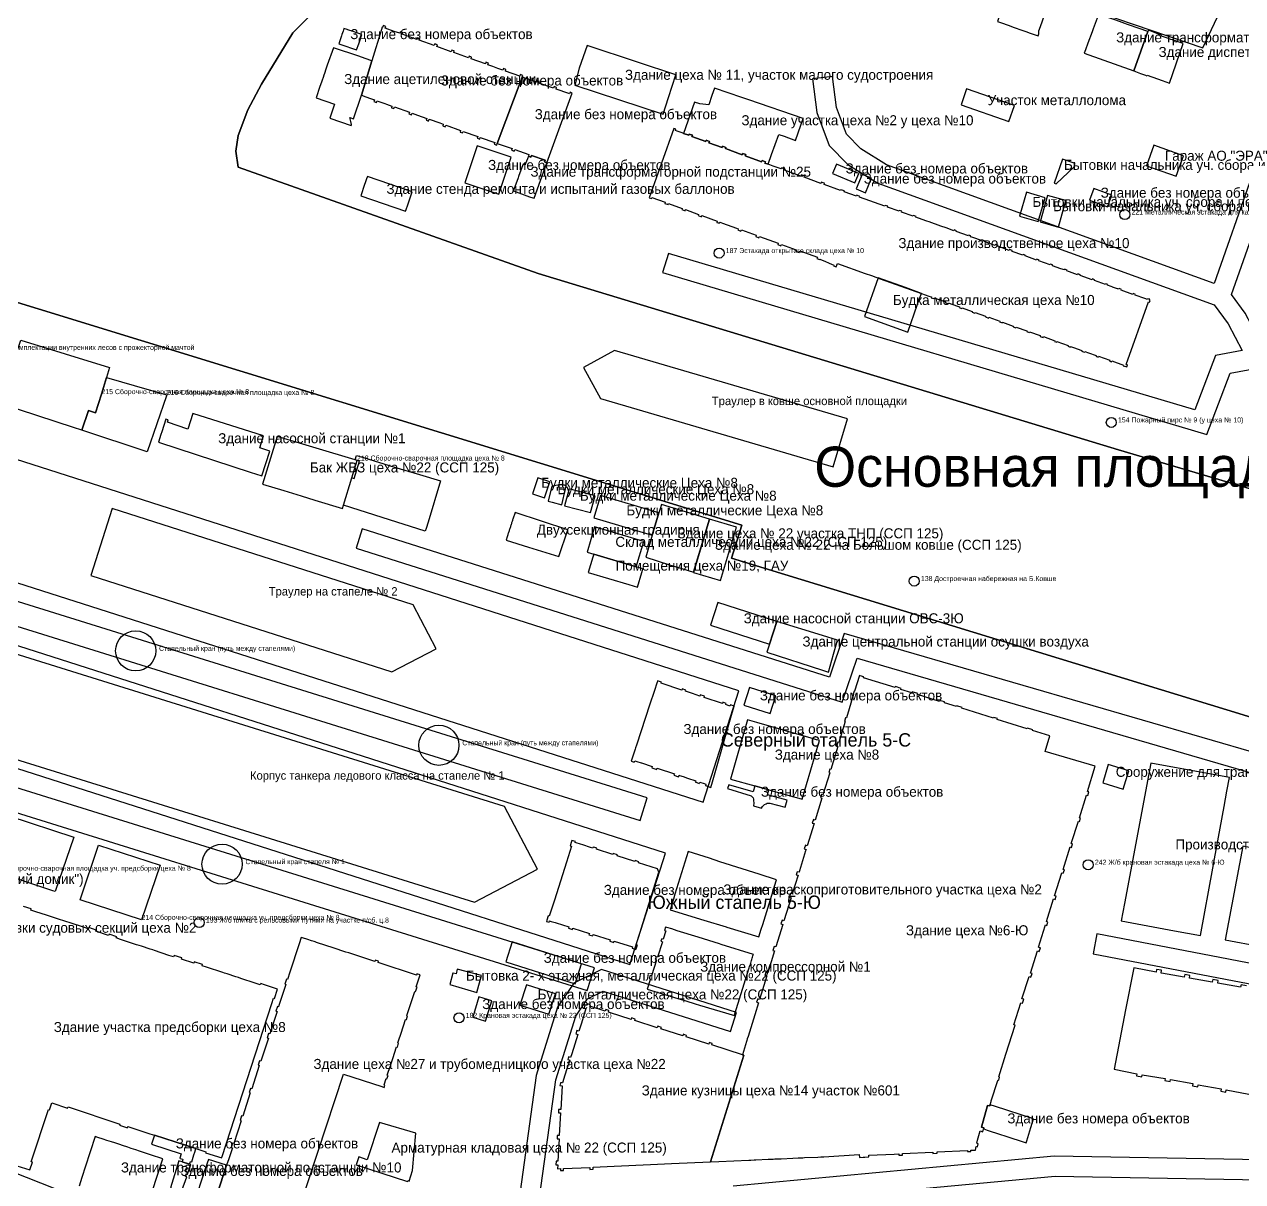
# Model space of a CAD drawing. Extents: x -1571 to 863, y -881 to 2148.
# Drawn here: x -686.8 to -322.6, y -82.1 to 263.9 of the extents above; entities that cross this region are included whole.
import ezdxf

# ---------------------------------------------------------------- set-up
doc = ezdxf.new("R2010")
doc.units = 0
for name, color, linetype in [('BUILDINGS_SHIPYARD', 6, 'CONTINUOUS'), ('CRANES', 2, 'CONTINUOUS'), ('LABELS', 7, 'CONTINUOUS'), ('LAND_EDGE', 8, 'CONTINUOUS'), ('RAILS', 30, 'CONTINUOUS'), ('ROADS_INTERNAL', 250, 'CONTINUOUS'), ('SLIPWAYS', 4, 'CONTINUOUS'), ('VESSELS', 140, 'CONTINUOUS'), ('WATER', 5, 'CONTINUOUS'), ('ZONE_SHIPYARD', 1, 'CONTINUOUS')]:
    doc.layers.add(name, color=color, linetype=linetype)

msp = doc.modelspace()

# ---------------------------------------------------------------- linework, layer by layer
at = {"layer": 'BUILDINGS_SHIPYARD'}
for points in [[(-374.92, 325.27), (-395.93, 264.81), (-395, 264.48), (-392.44, 263.56), (-391.17, 263.11), (-388.31, 262.09), (-387.48, 261.8), (-386.11, 261.31), (-385.24, 261), (-383.76, 260.47), (-383.54, 261.08), (-383.52, 261.98), (-383.5, 262.03), (-383.06, 263.28), (-374.6, 287.38), (-374.27, 287.26), (-373.88, 288.39), (-371.41, 295.4), (-371.15, 296.16), (-365.85, 311.25), (-363.3, 318.51), (-362.81, 319.9), (-362.45, 320.93), (-362.69, 321.01)], [(-366.05, 265.86), (-366.07, 265.81), (-366.98, 263.37), (-367.26, 262.62), (-367.58, 261.74), (-367.6, 261.69), (-368.87, 258.28), (-369.6, 256.29), (-369.95, 255.36), (-355.13, 250.02), (-350.99, 261.75), (-356.47, 263.7), (-357.35, 264.01), (-357.88, 264.2), (-359.42, 264.75), (-361.13, 265.36), (-363.18, 266.09), (-363.2, 266.1), (-363.12, 266.27), (-365.56, 267.19), (-365.83, 266.47)], [(-592.84, 258.11), (-590.46, 257.31), (-589.27, 256.91), (-587.48, 256.31), (-586.86, 258.15), (-586.66, 258.75), (-585.93, 260.91), (-587.46, 261.42), (-588.5, 261.77), (-590.07, 262.3), (-590.31, 262.38), (-591.29, 262.71), (-591.55, 261.93), (-591.89, 260.92), (-592.04, 260.48), (-592.24, 259.89)], [(-537.79, 248.66), (-538.56, 248.93), (-538.73, 248.44), (-543.02, 249.97), (-542.84, 250.46), (-543.61, 250.74), (-543.79, 250.25), (-545.23, 250.76), (-546.74, 251.3), (-548.24, 251.84), (-548.07, 252.33), (-548.84, 252.6), (-549.01, 252.11), (-553.28, 253.64), (-553.1, 254.13), (-553.87, 254.4), (-554.05, 253.91), (-558.46, 255.49), (-558.29, 255.98), (-559.06, 256.25), (-559.24, 255.76), (-563.54, 257.3), (-563.36, 257.79), (-564.13, 258.06), (-564.31, 257.57), (-568.75, 259.16), (-568.58, 259.65), (-569.35, 259.93), (-569.52, 259.44), (-573.84, 260.98), (-573.67, 261.47), (-574.44, 261.74), (-574.61, 261.25), (-576.26, 261.84), (-578.91, 262.79), (-578.74, 263.28), (-579.51, 263.55), (-579.68, 263.06), (-579.85, 263.12), (-579.87, 263.08), (-580.09, 262.35), (-582.91, 253.06), (-586.05, 242.73), (-584.73, 242.26), (-583.32, 241.76), (-582.14, 241.34), (-582.31, 240.85), (-581.54, 240.58), (-581.37, 241.07), (-580.83, 240.88), (-579.09, 240.26), (-578.55, 240.07), (-576.94, 239.5), (-577.11, 239), (-576.34, 238.73), (-576.17, 239.22), (-571.68, 237.63), (-571.85, 237.14), (-571.08, 236.87), (-570.91, 237.36), (-569.27, 236.78), (-566.53, 235.81), (-566.7, 235.32), (-566.42, 235.22), (-566.17, 235.13), (-565.93, 235.05), (-565.76, 235.54), (-562.66, 234.44), (-562.12, 234.25), (-561.59, 234.06), (-561.76, 233.56), (-560.99, 233.29), (-560.81, 233.78), (-559.96, 233.48), (-557.26, 232.52), (-556.39, 232.21), (-556.56, 231.72), (-555.79, 231.45), (-555.62, 231.94), (-551.28, 230.4), (-551.45, 229.91), (-551.13, 229.8), (-550.85, 229.7), (-550.68, 229.64), (-550.51, 230.13), (-546.2, 228.6), (-546.37, 228.11), (-545.6, 227.84), (-545.43, 228.33), (-537.96, 248.17)], [(-353.13, 249.27), (-351.65, 248.72), (-351.22, 248.56), (-351.14, 248.75), (-348.04, 247.64), (-346.69, 247.17), (-344.48, 246.38), (-340.38, 258.17), (-343.6, 259.27), (-344.08, 259.43), (-345.07, 259.77), (-345.4, 259.88), (-346.84, 260.37), (-346.79, 260.64), (-350.81, 262.2), (-350.99, 261.75), (-355.13, 250.02), (-354.88, 249.93), (-354.63, 249.82)], [(-589.01, 233.97), (-589.22, 234.84), (-589.5, 236.04), (-588.44, 235.67), (-586.05, 242.73), (-582.91, 253.06), (-584.93, 253.74), (-586.87, 254.39), (-594.45, 256.94), (-596.25, 251.72), (-596.36, 251.43), (-596.46, 251.12), (-596.65, 250.57), (-596.67, 250.53), (-597.1, 249.27), (-597.12, 249.2), (-597.29, 248.71), (-597.53, 248.04), (-597.62, 247.78), (-597.71, 247.5), (-598.01, 246.64), (-598.47, 245.3), (-598.56, 245.04), (-598.87, 244.14), (-599.23, 243.11), (-599.62, 241.98), (-594.06, 240.05), (-595.5, 235.9), (-589.11, 233.69)], [(-494.24, 242.09), (-492.1, 248.84), (-503.54, 252.62), (-518.6, 257.61), (-520.94, 250.87), (-522.29, 245.79), (-495.8, 237.08)], [(-523.02, 243.38), (-523.7, 243.63), (-523.87, 243.14), (-524.09, 243.22), (-527.86, 244.56), (-527.69, 245.05), (-528.46, 245.33), (-528.63, 244.84), (-532.99, 246.39), (-532.82, 246.88), (-533.59, 247.16), (-533.76, 246.67), (-537.96, 248.17), (-545.43, 228.33), (-541, 226.76), (-541.17, 226.27), (-540.4, 226), (-540.23, 226.49), (-535.98, 224.98), (-536.15, 224.49), (-535.38, 224.22), (-535.2, 224.71), (-531.14, 223.27), (-531.31, 222.78), (-530.6, 222.52)], [(-463.42, 225), (-461.23, 231.02), (-459.71, 230.47), (-456.24, 229.21), (-454.66, 233.83), (-453.98, 235.82), (-470.23, 241.36), (-472.3, 242.07), (-480.51, 244.88), (-481.29, 242.61), (-482.21, 239.89), (-484.87, 240.12), (-486.44, 240.65), (-489.79, 231.32), (-488.22, 230.75), (-488.08, 231.14), (-487.1, 230.78), (-487.24, 230.4), (-483.14, 228.9), (-483, 229.29), (-482.02, 228.93), (-482.16, 228.55), (-478.23, 227.12), (-478.09, 227.5), (-477.11, 227.14), (-477.25, 226.76), (-472.27, 224.95), (-472.13, 225.33), (-471.16, 224.98), (-471.3, 224.59), (-469.48, 223.93), (-468.04, 223.41), (-466.41, 222.81), (-466.27, 223.2), (-465.3, 222.84), (-465.44, 222.46), (-464.47, 222.11)], [(-406.8, 239.9), (-392.525, 234.888), (-390.858, 239.636), (-405.133, 244.648)], [(-465.44, 222.46), (-465.3, 222.84), (-466.27, 223.2), (-466.41, 222.81), (-468.04, 223.41), (-469.48, 223.93), (-471.3, 224.59), (-471.16, 224.98), (-472.13, 225.33), (-472.27, 224.95), (-477.25, 226.76), (-477.11, 227.14), (-478.09, 227.5), (-478.23, 227.12), (-482.16, 228.55), (-482.02, 228.93), (-483, 229.29), (-483.14, 228.9), (-487.24, 230.4), (-487.1, 230.78), (-488.08, 231.14), (-488.22, 230.75), (-489.79, 231.32), (-490.18, 231.47), (-491.71, 232.02), (-492.18, 232.2), (-492.04, 232.58), (-492.64, 232.8), (-500.04, 212.08), (-499.33, 211.82), (-499.19, 212.2), (-495.23, 210.76), (-495.37, 210.38), (-494.39, 210.02), (-494.25, 210.4), (-490.15, 208.91), (-490.29, 208.53), (-489.31, 208.17), (-489.17, 208.56), (-485.24, 207.12), (-485.38, 206.74), (-484.4, 206.39), (-484.26, 206.77), (-479.66, 205.09), (-479.79, 204.71), (-479.06, 204.44), (-478.92, 204.82), (-478.62, 204.71), (-478.09, 204.52), (-473.94, 203.01), (-473.42, 202.82), (-473.56, 202.44), (-473.32, 202.35), (-472.59, 202.08), (-472.45, 202.47), (-468.03, 200.86), (-468.17, 200.48), (-467.21, 200.13), (-467.07, 200.51), (-461.43, 198.46), (-461.56, 198.07), (-460.64, 197.74), (-460.5, 198.12), (-456.11, 196.52), (-456.25, 196.14), (-455.2, 195.75), (-455.03, 196.22), (-449.73, 194.29), (-449.88, 193.87), (-449.1, 193.58), (-449.06, 193.71), (-447.81, 193.19), (-447.54, 193.08), (-446.19, 192.52), (-444.81, 191.96), (-444.89, 191.72), (-444.11, 191.44), (-443.76, 192.42), (-435.47, 189.47), (-433.55, 188.79), (-430.93, 187.86), (-418.65, 183.49), (-416.4, 182.7), (-415.61, 182.42), (-415.69, 182.19), (-414.95, 181.93), (-414.87, 182.15), (-411.41, 180.92), (-411.49, 180.7), (-410.64, 180.4), (-410.56, 180.62), (-409.9, 180.39), (-407.3, 179.46), (-407.38, 179.24), (-406.55, 178.94), (-406.47, 179.17), (-403.43, 178.09), (-403.51, 177.86), (-402.69, 177.57), (-402.61, 177.8), (-399.44, 176.67), (-399.52, 176.45), (-398.6, 176.12), (-398.52, 176.34), (-395.22, 175.17), (-395.3, 174.95), (-394.45, 174.65), (-394.37, 174.87), (-391.17, 173.73), (-391.25, 173.51), (-390.39, 173.2), (-390.31, 173.43), (-387.1, 172.29), (-387.18, 172.06), (-386.45, 171.8), (-386.37, 172.02), (-383.1, 170.87), (-383.18, 170.64), (-382.28, 170.32), (-382.2, 170.55), (-378.79, 169.33), (-378.87, 169.11), (-378.2, 168.87), (-378.12, 169.1), (-374.75, 167.9), (-374.83, 167.67), (-374.12, 167.42), (-374.04, 167.64), (-373.22, 167.35), (-370.67, 166.45), (-370.75, 166.22), (-369.89, 165.92), (-369.81, 166.14), (-368.65, 165.73), (-366.45, 164.95), (-366.53, 164.73), (-365.8, 164.46), (-365.72, 164.69), (-362.32, 163.48), (-362.4, 163.26), (-361.81, 163.05), (-361.73, 163.27), (-358.26, 162.04), (-358.34, 161.81), (-357.68, 161.58), (-357.63, 161.69), (-357.26, 161.56), (-357.04, 162.1), (-357.44, 162.24), (-350.77, 181), (-350.46, 180.88), (-350.29, 181.38), (-350.5, 181.46), (-350.41, 181.71), (-350.98, 181.9), (-351.07, 181.66), (-351.89, 181.95), (-354.71, 182.95), (-354.63, 183.2), (-355.32, 183.44), (-355.41, 183.2), (-358.91, 184.44), (-358.82, 184.69), (-359.54, 184.94), (-359.62, 184.7), (-359.93, 184.81), (-359.99, 184.83), (-361.56, 185.39), (-361.62, 185.41), (-361.94, 185.52), (-363.02, 185.91), (-362.94, 186.15), (-363.55, 186.37), (-363.64, 186.12), (-366.95, 187.3), (-366.86, 187.54), (-367.55, 187.79), (-367.64, 187.55), (-371.2, 188.81), (-371.12, 189.05), (-371.86, 189.32), (-371.95, 189.08), (-375.15, 190.22), (-375.07, 190.46), (-375.83, 190.73), (-375.92, 190.49), (-376.98, 190.87), (-379.5, 191.76), (-379.42, 192.01), (-380.09, 192.24), (-380.18, 192), (-383.58, 193.21), (-383.49, 193.45), (-384.16, 193.69), (-384.25, 193.45), (-387.68, 194.67), (-387.59, 194.91), (-388.24, 195.14), (-388.32, 194.9), (-391.56, 196.05), (-391.48, 196.29), (-392.31, 196.59), (-392.4, 196.35), (-395.82, 197.56), (-395.73, 197.8), (-396.53, 198.09), (-396.62, 197.84), (-399.85, 198.99), (-399.76, 199.23), (-400.57, 199.52), (-400.65, 199.28), (-403.24, 200.2), (-403.94, 200.44), (-403.85, 200.69), (-404.46, 200.9), (-404.54, 200.66), (-408.21, 201.96), (-408.12, 202.2), (-408.89, 202.48), (-408.97, 202.23), (-411.27, 203.05), (-412.83, 203.6), (-416.32, 204.84), (-417.03, 205.1), (-417.3, 205.19), (-420.3, 206.26), (-420.22, 206.5), (-421.02, 206.79), (-421.1, 206.54), (-424.62, 207.79), (-424.53, 208.04), (-425.16, 208.26), (-425.25, 208.02), (-428.8, 209.28), (-428.72, 209.52), (-429.5, 209.8), (-429.59, 209.56), (-437.11, 212.23), (-437.03, 212.48), (-437.98, 212.81), (-438.06, 212.57), (-441.72, 213.87), (-441.63, 214.11), (-442.7, 214.49), (-442.79, 214.25), (-447.74, 216.02), (-447.73, 216.05), (-447.6, 216.4), (-447.73, 216.45), (-448.57, 216.76), (-448.71, 216.37), (-453.74, 218.2), (-453.6, 218.59), (-454.58, 218.94), (-454.72, 218.56), (-459.58, 220.33), (-459.44, 220.71), (-460.41, 221.07), (-460.55, 220.68), (-462.95, 221.56), (-464.47, 222.11)], [(-544.94, 213.16), (-541.251, 224.237), (-551.44, 227.63), (-555.129, 216.553)], [(-349.13, 227.78), (-351.32, 221.65), (-342.533, 218.511), (-340.343, 224.641)], [(-531.14, 223.27), (-535.2, 224.71), (-535.38, 224.22), (-536.15, 224.49), (-536.45, 223.67), (-536.96, 222.29), (-537.1, 221.92), (-537.73, 222.15), (-537.83, 221.88), (-539.09, 218.42), (-539.21, 218.08), (-540.48, 214.58), (-540.64, 214.16), (-535.79, 212.39), (-534.77, 212.02), (-534.46, 211.91), (-530.6, 222.52), (-531.31, 222.78)], [(-372.67, 222.28), (-376.48, 223.62), (-379.01, 216.49), (-378.41, 216.28), (-373, 221.36), (-372.74, 222.1)], [(-437.36, 219.32), (-444.06, 222.12), (-445.213, 219.361), (-438.513, 216.561)], [(-436.4, 219.07), (-438.201, 214.758), (-435.38, 213.58), (-433.579, 217.892)], [(-584.35, 218.24), (-584.51, 217.77), (-584.94, 216.54), (-585.13, 216), (-586.27, 212.69), (-572.83, 208.04), (-572.63, 208.61), (-572.19, 209.92), (-570.87, 213.82), (-584.28, 218.45)], [(-387.19, 213.72), (-389.294, 206.615), (-383.74, 204.97), (-381.636, 212.075)], [(-375.45, 211.256), (-380.944, 212.771), (-383.13, 204.84), (-377.636, 203.325)], [(-363.01, 209.33), (-361.7, 212.88), (-367.066, 214.86), (-368.376, 211.31)], [(-435.7, 176.53), (-422.75, 171.93), (-419.81, 180.22), (-419.2, 181.94), (-418.65, 183.49), (-423.44, 185.2), (-431.59, 188.1)], [(-619.01, 129.95), (-617.68, 129.51), (-615.87, 128.92), (-613.45, 136.32), (-616.47, 137.31), (-615.31, 140.87), (-636.41, 147.6), (-637.93, 142.93), (-644.04, 144.93), (-643.82, 145.63), (-644.51, 145.86), (-645.76, 142.05), (-646.01, 141.26), (-646.75, 139.02)], [(-611.2, 140.71), (-615.58, 126.47), (-609.25, 124.52), (-604.06, 122.92), (-599.96, 121.65), (-591.75, 119.12), (-591.42, 120.19), (-588.94, 128.32), (-587.35, 133.5), (-587.93, 133.67)], [(-533.362, 128.364), (-534.936, 123.531), (-531.28, 122.34), (-529.706, 127.173)], [(-529.12, 125.85), (-530.2, 121.34), (-529.08, 121.04), (-526.15, 120.26), (-525.02, 125.05), (-524.82, 125.9), (-526.16, 126.3)], [(-516.199, 122.996), (-523.97, 125.04), (-525.296, 120), (-517.524, 117.956)], [(-516.54, 116.396), (-499.1, 111.18), (-497.108, 117.841), (-514.548, 123.057)], [(-490.26, 101.18), (-486.75, 100.1), (-481.99, 116.02), (-496.37, 120.31), (-496.84, 118.73), (-497.11, 117.84), (-497.31, 117.17), (-499.1, 111.18), (-501.06, 104.63), (-494, 102.35), (-493.92, 102.32)], [(-540.77, 116), (-540.84, 115.78), (-540.91, 115.56), (-540.99, 115.31), (-541.07, 115.08), (-541.15, 114.83), (-541.23, 114.57), (-541.31, 114.34), (-541.38, 114.1), (-541.45, 113.89), (-541.53, 113.66), (-541.6, 113.42), (-541.68, 113.18), (-541.76, 112.93), (-541.84, 112.68), (-541.92, 112.45), (-542, 112.19), (-542.08, 111.94), (-542.16, 111.7), (-542.24, 111.47), (-542.31, 111.24), (-542.39, 111), (-542.5, 110.67), (-542.81, 109.71), (-536.1, 107.62), (-527.03, 104.8), (-524.37, 112.81), (-540.14, 117.94)], [(-501.67, 109.27), (-516.34, 113.65), (-518.586, 106.129), (-503.916, 101.749)], [(-481.989, 116.022), (-486.777, 100.01), (-478.75, 97.61), (-473.962, 113.622)], [(-516.87, 104.61), (-518.24, 100.04), (-506.14, 96.42), (-503.54, 95.65), (-502.23, 100.04), (-501.9, 101.14), (-503.92, 101.75), (-516.6, 105.54)], [(-481.664, 84.259), (-464.066, 78.615), (-461.89, 85.4), (-479.488, 91.044)], [(-446.47, 70.25), (-444.94, 75.56), (-443.7, 79.84), (-448.21, 81.22), (-461.89, 85.4), (-464.1, 78.63), (-464.9, 76.18), (-448.24, 70.82)], [(-481.65, -76.21), (-479.24, -76.1), (-470.2, -75.69), (-469.67, -75.67), (-468.62, -75.62), (-468.11, -75.6), (-464.45, -75.43), (-463.94, -75.41), (-462.97, -75.36), (-462.46, -75.34), (-460.54, -75.25), (-457.09, -75.1), (-455.46, -75.03), (-454.95, -75), (-454.07, -74.96), (-453.56, -74.94), (-449.64, -74.76), (-448.76, -74.72), (-448.29, -74.71), (-447.8, -74.66), (-437.21, -73.99), (-437.16, -74.88), (-436.06, -74.84), (-435.54, -74.76), (-434.34, -74.73), (-434.35, -74.23), (-426.78, -73.86), (-425.37, -73.79), (-425.38, -74.2), (-424.31, -74.2), (-424.31, -73.73), (-415.23, -73.29), (-415.21, -73.69), (-413.95, -73.62), (-413.97, -73.23), (-404.88, -72.78), (-404.86, -73.15), (-403.86, -73.1), (-403.88, -72.74), (-402.44, -72.67), (-402.24, -71.59), (-401.9, -71.68), (-401.66, -70.8), (-402.11, -70.66), (-401.84, -69.7), (-401.09, -66.96), (-400.3, -67.18), (-399.94, -66.07), (-400.72, -65.81), (-398.85, -59.32), (-398.25, -59.47), (-398.13, -59.1), (-397.81, -58.11), (-397.75, -57.91), (-395.79, -51.85), (-395.75, -51.71), (-395.54, -51.78), (-395.26, -50.89), (-395.54, -50.78), (-393.39, -43.96), (-390.58, -35.33), (-391.03, -35.18), (-388.89, -28.64), (-388.45, -28.79), (-388.06, -27.6), (-388.59, -27.43), (-386.42, -20.78), (-385.9, -20.95), (-385.56, -19.91), (-386.06, -19.75), (-383.99, -13.1), (-383.4, -13.28), (-383.07, -12.23), (-383.28, -12.17), (-383.68, -12.04), (-381.68, -5.66), (-381.59, -5.36), (-381.17, -5.49), (-380.85, -4.49), (-381.29, -4.35), (-379.16, 2.42), (-378.71, 2.28), (-378.41, 3.24), (-378.84, 3.38), (-376.69, 10.23), (-376.24, 10.09), (-375.92, 11.12), (-376.3, 11.24), (-374.19, 17.97), (-373.79, 17.84), (-373.47, 18.85), (-373.83, 18.97), (-371.72, 25.68), (-371.35, 25.56), (-371.05, 26.54), (-371.4, 26.65), (-369.25, 33.49), (-368.89, 33.38), (-368.56, 34.41), (-369, 34.56), (-366.68, 42.09), (-381.69, 46.51), (-380.29, 51.16), (-385.42, 52.77), (-385.35, 53.01), (-386.93, 53.51), (-387, 53.28), (-396.02, 56.12), (-395.95, 56.35), (-397.04, 56.69), (-397.12, 56.45), (-406.59, 59.43), (-406.51, 59.67), (-408.09, 60.17), (-408.18, 59.91), (-411.79, 61.03), (-411.7, 61.31), (-413.17, 61.76), (-413.25, 61.49), (-419.77, 63.52), (-419.68, 63.81), (-421.41, 64.33), (-421.49, 64.08), (-424.77, 65.07), (-424.69, 65.35), (-426.44, 65.9), (-426.53, 65.61), (-435.98, 68.56), (-435.9, 68.84), (-436.95, 69.17), (-437.19, 69.24), (-438.63, 64.53), (-438.8, 64.57), (-439.08, 63.69), (-438.9, 63.63), (-441.06, 56.54), (-441.3, 56.61), (-441.63, 55.5), (-441.4, 55.43), (-443.31, 49.17), (-443.61, 49.26), (-444, 48.06), (-443.68, 47.97), (-445.75, 41.16), (-446.01, 41.23), (-446.34, 40.18), (-446.07, 40.09), (-448.08, 33.51), (-448.37, 33.61), (-448.53, 33.66), (-448.83, 32.72), (-448.38, 32.57), (-450.4, 25.97), (-450.95, 26.13), (-451.27, 25.09), (-450.73, 24.93), (-452.78, 18.31), (-453.33, 18.46), (-453.68, 17.35), (-453.13, 17.2), (-453.25, 16.8), (-455.1, 10.83), (-455.24, 10.39), (-455.79, 10.54), (-456.06, 9.66), (-455.52, 9.5), (-457.25, 3.91), (-457.8, 4.07), (-458.15, 2.93), (-457.6, 2.79), (-459.74, -4.12), (-460.29, -3.95), (-460.64, -5.07), (-460.08, -5.21), (-462.17, -11.93), (-462.71, -11.76), (-463.09, -12.97), (-462.54, -13.12), (-464.56, -19.63), (-465.11, -19.47), (-465.41, -20.44), (-464.86, -20.58), (-467.04, -27.63), (-467.59, -27.48), (-467.91, -28.48), (-467.35, -28.63), (-468.48, -32.24), (-470.47, -38.67), (-470.7, -39.4), (-470.86, -39.92), (-470.95, -40.21), (-472.18, -44.16), (-471.74, -44.29)], [(-497.65, 67.28), (-498.58, 64.45), (-499.82, 60.66), (-503.86, 48.39), (-504.13, 47.58), (-504.24, 47.24), (-505.33, 43.92), (-505.43, 43.63), (-504.47, 43.3), (-504.3, 43.71), (-503.72, 43.52), (-502.46, 43.11), (-502.37, 43.08), (-499.09, 42.01), (-499.24, 41.62), (-497.75, 41.14), (-497.62, 41.53), (-492.48, 39.85), (-492.64, 39.44), (-491.26, 38.96), (-491.09, 39.39), (-490.98, 39.36), (-489.89, 39), (-488.55, 38.56), (-486.12, 37.77), (-486.26, 37.39), (-485.07, 36.97), (-484.92, 37.38), (-483.56, 36.93), (-483.07, 36.77), (-483.22, 36.32), (-481.56, 35.78), (-481.1, 37.4), (-475.41, 57.32), (-474.63, 60.05), (-475.75, 60.44), (-475.87, 60.08), (-477.16, 60.51), (-477.03, 60.88), (-477.97, 61.21), (-478.11, 60.83), (-483.59, 62.65), (-483.46, 63.01), (-484.77, 63.48), (-484.91, 63.09), (-487.1, 63.82), (-489.22, 64.52), (-489.11, 64.86), (-490.12, 65.2), (-490.25, 64.86), (-496.47, 66.93), (-496.36, 67.23), (-497.53, 67.64)], [(-462.18, 63.16), (-470.003, 65.676), (-471.7, 60.4), (-463.877, 57.884)], [(-468.44, 36.22), (-464.24, 35.06), (-456.79, 32.99), (-456.01, 32.77), (-454.3, 32.29), (-449.14, 49.77), (-449.99, 50.02), (-451.6, 50.48), (-451.95, 50.58), (-452.29, 50.68), (-452.64, 50.78), (-452.99, 50.88), (-453.34, 50.98), (-453.69, 51.09), (-454.04, 51.19), (-454.38, 51.29), (-454.73, 51.39), (-455.08, 51.49), (-455.43, 51.59), (-458.93, 52.6), (-460.55, 53.06), (-467.84, 55.17), (-468.55, 55.37), (-470.65, 55.98), (-475.74, 38.25)], [(-364.43, 37.11), (-358.32, 35.26), (-356.661, 40.741), (-362.771, 42.591)], [(-350.05, 43.05), (-357.98, 1.1), (-358.98, -4.18), (-342.98, -7.1), (-335.19, -8.53), (-331.51, 11.64), (-331, 14.44), (-328.15, 30.06), (-327.31, 34.62), (-326.56, 38.73)], [(-468.98, 34.4), (-476.24, 36.49), (-476.57, 35.44), (-469.59, 33.26), (-469.25, 32.97), (-468.97, 32.6), (-468.84, 32.24), (-468.8, 31.88), (-468.79, 31.04), (-468.82, 30.26), (-466.46, 29.58), (-466.14, 30.06), (-465.53, 30.66), (-465.09, 30.9), (-464.76, 31.02), (-464.5, 31.06), (-464.28, 31.08), (-464.01, 31.05), (-459.35, 29.88), (-458.79, 31.97), (-464.63, 33.57), (-464.24, 35.06), (-468.44, 36.22)], [(-523.26, 18.2), (-524.77, 13.44), (-528.36, 2.07), (-529.88, -2.73), (-530.19, -2.64), (-530.6, -3.89), (-530.73, -4.29), (-529.93, -4.54), (-529.8, -4.14), (-529.58, -4.21), (-529.33, -4.29), (-528.15, -4.66), (-527.85, -4.75), (-524.07, -5.94), (-524.19, -6.34), (-522.99, -6.72), (-522.86, -6.32), (-517.9, -7.88), (-518.03, -8.28), (-516.89, -8.64), (-516.75, -8.23), (-511.7, -9.82), (-511.84, -10.22), (-510.59, -10.62), (-510.46, -10.21), (-504.97, -11.94), (-505.1, -12.34), (-503.98, -12.69), (-503.56, -11.36), (-503.92, -11.24), (-502.83, -7.77), (-502.35, -6.22), (-498.72, 5.35), (-498.22, 6.96), (-497.14, 10.4), (-497.54, 11.42), (-503.19, 13.23), (-503.09, 13.54), (-504.2, 13.89), (-504.29, 13.58), (-509.57, 15.27), (-509.47, 15.58), (-510.8, 16.01), (-510.9, 15.7), (-515.82, 17.28), (-515.72, 17.58), (-516.25, 17.75), (-516.78, 17.91), (-516.88, 17.61), (-517.55, 17.83), (-519.89, 18.58), (-520.61, 18.81), (-521.82, 19.2), (-522.2, 19.32), (-522.1, 19.62), (-523.13, 19.94), (-523.22, 19.64), (-523.64, 18.33)], [(-483.73, -3.89), (-477.04, -5.94), (-476.83, -6.01), (-467.25, -8.94), (-466.52, -6.62), (-466.1, -5.25), (-462.96, 4.85), (-462.52, 6.26), (-461.93, 8.14), (-467.18, 9.82), (-478.86, 13.56), (-482.03, 14.57), (-488.37, 16.6), (-492.32, 3.85), (-492.79, 2.35), (-493.77, -0.82)], [(-327.81, -9.79), (-317.22, -11.85), (-316.33, -7.29), (-316.08, -6), (-315.89, -5.02), (-315.85, -4.85), (-311.91, 15.37), (-311.78, 16.04), (-322.57, 18.17)], [(-478.47, -11.23), (-479.04, -11.05), (-485.38, -9.05), (-491.64, -7.09), (-493.27, -6.57), (-494.71, -6.12), (-495.13, -5.99), (-495.45, -6.98), (-495.03, -7.11), (-495.84, -9.63), (-496.26, -9.5), (-496.5, -10.24), (-496.08, -10.37), (-497.56, -14.98), (-497.98, -14.85), (-498.27, -15.73), (-497.84, -15.87), (-499.36, -20.57), (-499.78, -20.44), (-500.07, -21.33), (-499.65, -21.46), (-500.64, -24.56), (-491.48, -27.33), (-489.11, -28.05), (-486.32, -28.9), (-485, -29.3), (-474.56, -32.46), (-474.54, -32.39), (-474.39, -31.91), (-470.23, -18.52), (-470.11, -18.16), (-470, -17.81), (-469.89, -17.45), (-469.78, -17.1), (-469.67, -16.74), (-469.56, -16.39), (-469.45, -16.03), (-469.34, -15.68), (-469.23, -15.32), (-469.12, -14.97), (-469.01, -14.61), (-468.9, -14.26), (-468.89, -14.24)], [(-541.01, -10.41), (-542.9, -16.34), (-522.121, -22.963), (-520.231, -17.033)], [(-557.42, -18.58), (-557.75, -19.99), (-558.64, -19.8), (-558.73, -19.78), (-559.63, -23.2), (-551.56, -25.58), (-550.15, -20.49)], [(-532.64, -24.52), (-536.75, -23.23), (-538.65, -29.33), (-536.67, -29.94), (-530.05, -32.01), (-528.02, -25.96), (-531.19, -24.97)], [(-550.93, -26.88), (-552.777, -32.975), (-548.93, -34.14), (-547.083, -28.045)], [(-471.74, -44.29), (-472.18, -44.16), (-481.33, -41.25), (-481.19, -40.8), (-481.82, -40.6), (-482.07, -40.52), (-482.22, -40.97), (-488.98, -38.82), (-488.83, -38.37), (-489.83, -38.06), (-489.97, -38.5), (-496.52, -36.43), (-496.37, -35.98), (-497.47, -35.63), (-497.61, -36.08), (-504.36, -33.93), (-504.21, -33.49), (-505.28, -33.15), (-505.42, -33.6), (-511.88, -31.55), (-512.21, -31.44), (-512.07, -30.99), (-513.01, -30.69), (-513.16, -31.14), (-517.78, -29.67), (-517.62, -29.23), (-518.49, -28.95), (-518.64, -29.42), (-519.22, -29.24), (-519.51, -30.18), (-518.93, -30.36), (-519.35, -31.69), (-520.4, -35.03), (-521.05, -37.1), (-521.63, -36.9), (-521.97, -37.96), (-521.38, -38.14), (-523.18, -43.88), (-523.53, -44.99), (-524.12, -44.79), (-524.37, -45.6), (-523.78, -45.79), (-524.6, -48.38), (-525.2, -50.3), (-525.93, -52.62), (-526.56, -52.56), (-526.7, -53.33), (-526.08, -53.44), (-526.47, -60.59), (-527.09, -60.55), (-527.14, -61.53), (-526.52, -61.58), (-526.89, -68.35), (-527.51, -68.31), (-527.56, -69.29), (-526.94, -69.33), (-527.31, -76.03), (-527.83, -75.99), (-527.9, -77.07), (-527.37, -77.09), (-527.43, -78.27), (-526.52, -78.23), (-526.5, -78.82), (-525.62, -78.78), (-525.64, -78.19), (-517.79, -77.84), (-517.77, -78.44), (-516.81, -78.39), (-516.82, -77.79), (-510.48, -77.51), (-499.62, -77.02), (-493.33, -76.73), (-481.65, -76.21)], [(-397.75, -59.22), (-398.13, -59.1), (-398.25, -59.47), (-398.85, -59.32), (-400.72, -65.81), (-399.94, -66.07), (-400.02, -66.33), (-399.97, -66.35), (-398.97, -66.68), (-394.99, -67.97), (-393.67, -68.4), (-387.31, -70.47), (-387.15, -69.96), (-385.89, -65.9), (-385.09, -63.32), (-396.75, -59.54)], [(-572.28, -82.07), (-572.18, -81.81), (-571.8, -81.94), (-570.78, -78.74), (-569.8, -67.59), (-580.64, -64.39), (-584.32, -75.55), (-586.85, -74.7), (-587.62, -77.04)], [(-648.76, -70.91), (-639.98, -73.84), (-640.36, -75.11), (-640.2, -75.17), (-639.41, -75.42), (-639.66, -76.19), (-637.4, -76.9), (-637.15, -76.11), (-636.8, -76.22), (-636.14, -74.09), (-635.89, -73.26), (-635.56, -72.2), (-647.9, -68.23)], [(-639.66, -76.19), (-639.98, -76.1), (-640.45, -75.95), (-640.62, -75.9), (-643.08, -83.97), (-640.2, -84.91), (-640.11, -84.65), (-639.72, -84.78), (-638.27, -80.71), (-638.66, -80.58), (-638.41, -79.8), (-638.02, -79.92), (-637.06, -77), (-637.4, -76.9)], [(-631.8, -75.45), (-632.65, -78.02), (-636.34, -89.3), (-636.96, -91.18), (-640.46, -101.87), (-635.01, -103.65), (-629.19, -85.9), (-626.35, -77.23)]]:
    msp.add_lwpolyline(points, close=True, dxfattribs=at)
for points in [[(-690.38, -76.95), (-685.19, -78.6), (-684.42, -76.28), (-684.78, -76.15), (-679.6, -60.59), (-679.28, -60.68), (-678.61, -58.57), (-673.88, -60.13), (-673.74, -59.75), (-658.28, -64.89), (-658.38, -65.21), (-655.96, -65.99), (-655.84, -65.67), (-652.04, -66.89), (-649.28, -67.78), (-647.9, -68.23), (-635.56, -72.2), (-632.54, -73.17), (-632.64, -73.5), (-627.8, -75.03), (-627.67, -74.63), (-612.82, -28.81), (-612.31, -27.26), (-612.01, -27.35), (-611.11, -24.6), (-615, -23.27), (-616.16, -22.88), (-616.3, -23.27), (-617.78, -22.79), (-622.15, -21.35), (-622.85, -21.12), (-623.59, -20.88), (-626.2, -20.02), (-626.94, -19.78), (-627.53, -19.58), (-632.35, -18), (-633.65, -17.57), (-633.54, -17.23), (-636.05, -16.39), (-636.17, -16.77), (-639.88, -15.61), (-639.77, -15.24), (-642.06, -14.52), (-642.19, -14.91), (-643.58, -14.45), (-647.92, -13.02), (-648.43, -12.85), (-649.18, -12.61), (-651.78, -11.75), (-652.53, -11.5), (-653.26, -11.26), (-658.1, -9.67), (-659.34, -9.26), (-659.21, -8.87), (-661.49, -8.11), (-661.65, -8.52), (-665.46, -7.25), (-665.34, -6.9), (-667.58, -6.12), (-667.72, -6.52), (-668.88, -6.14), (-673.42, -4.66), (-674.14, -4.43), (-677.21, -3.43), (-680.15, -2.47), (-683.39, -1.41), (-684.91, -0.92), (-684.79, -0.58), (-687.05, 0.18)], [(-605.76, -93.58), (-599.11, -73.28), (-591.46, -49.94), (-579.97, -53.71), (-579.26, -53.94), (-579.03, -53.24), (-579.27, -53.16), (-578.64, -51.25), (-578.41, -51.34), (-578.08, -50.35), (-578.32, -50.27), (-578.22, -49.97), (-578.03, -49.37), (-577.4, -47.47), (-577.27, -47.06), (-576.68, -45.26), (-575.55, -41.83), (-575.31, -41.91), (-574.92, -40.71), (-575.16, -40.63), (-574.96, -40.02), (-574.2, -37.71), (-572.86, -33.6), (-572.62, -33.68), (-572.23, -32.51), (-572.47, -32.43), (-570.11, -25.23), (-569.87, -25.31), (-569.42, -23.94), (-569.66, -23.86), (-568.5, -20.3), (-569.44, -19.93), (-569.6, -20.37), (-581.08, -16.6), (-580.95, -16.23), (-581.93, -15.89), (-582.07, -16.28), (-586.22, -14.92), (-586.52, -14.82), (-586.83, -14.72), (-587.13, -14.62), (-587.43, -14.52), (-587.73, -14.42), (-588.04, -14.32), (-588.34, -14.22), (-588.64, -14.12), (-588.94, -14.03), (-589.25, -13.93), (-589.55, -13.83), (-589.85, -13.73), (-590.7, -13.45), (-594.47, -12.21), (-599.22, -10.66), (-599.44, -10.59), (-599.69, -10.5), (-599.91, -10.43), (-600.15, -10.35), (-600.95, -10.09), (-602.06, -9.73), (-603.68, -9.2), (-604.02, -9.09), (-604.65, -11.01), (-607.42, -19.46), (-608.16, -21.72), (-608.49, -21.62), (-608.96, -23.04), (-608.62, -23.14), (-610.7, -29.48), (-610.83, -29.87), (-611.16, -29.76), (-611.61, -31.12), (-611.27, -31.23), (-613.47, -37.93), (-613.8, -37.82), (-614.22, -39.08), (-613.88, -39.19), (-616.16, -46.13), (-616.49, -46.02), (-616.91, -47.3), (-616.58, -47.4), (-618.86, -54.38), (-619.2, -54.27), (-619.6, -55.51), (-619.27, -55.61), (-621.53, -62.51), (-621.86, -62.41), (-622.33, -63.83), (-621.99, -63.93), (-624.21, -70.69), (-624.55, -70.59), (-624.96, -71.86), (-624.63, -71.97), (-625.72, -75.29), (-626.35, -77.23), (-629.19, -85.9)], [(-321.45, -23.53), (-323.09, -23.23), (-323.25, -23.92), (-330.01, -22.74), (-329.89, -22.01), (-331.57, -21.69), (-331.73, -22.46), (-338.49, -21.25), (-338.36, -20.43), (-339.93, -20.15), (-340.07, -20.99), (-346.89, -19.76), (-347, -19.74), (-346.85, -18.89), (-348.33, -18.66), (-348.45, -19.46), (-355.18, -18.17), (-357.61, -30.77), (-361.02, -48.48), (-354.23, -49.88), (-354.32, -50.52), (-352.71, -50.8), (-352.62, -50.21), (-345.78, -51.29), (-345.88, -51.86), (-344.27, -52.14), (-344.2, -51.55), (-337.5, -52.78), (-337.61, -53.5), (-336.05, -53.76), (-335.96, -53.14), (-329.07, -54.4), (-329.18, -55.09), (-327.62, -55.36), (-327.52, -54.7), (-320.73, -56)], [(-648.65, -85.04), (-645.4, -75.28), (-649.06, -74.08), (-650, -73.77), (-650.87, -73.48), (-652.42, -72.97), (-653.51, -72.61), (-654.86, -72.17), (-655.92, -71.82), (-657.45, -71.32), (-658.28, -71.05), (-659.79, -70.55), (-660.77, -70.23), (-662.12, -69.78), (-663.23, -69.42), (-664.82, -68.9), (-665.61, -68.64), (-668.59, -77.75), (-668.89, -78.66), (-669.23, -79.7), (-669.61, -80.85), (-670.47, -83.48)]]:
    msp.add_lwpolyline(points, dxfattribs=at)
at = {"layer": 'CRANES'}
for centre in [(-653.54, 76.598), (-562.892, 48.359), (-627.719, 12.814)]:
    msp.add_circle(centre, 6, dxfattribs=at)
at = {"layer": 'LAND_EDGE'}
for points in [[(-195.5, 401.9), (-469.4, 471.6), (-494.7, 479.8), (-531.4, 378.8), (-553.4, 313), (-555.8, 306.8), (-555.5, 304.7), (-554.1, 303.1), (-543.4, 299.3), (-558.1, 266.6), (-578.5, 274.1), (-586.2, 274), (-592.6, 273), (-600.1, 267.9), (-606.6, 261.4), (-615.9, 246), (-620, 238.4), (-622.9, 230.7), (-623.6, 226), (-622.9, 221.2), (-533.2, 189.4), (-359.7, 136.7), (-181.2, 83.9)], [(-173.1, 11.7), (-475.4, 104.3), (-472.3, 114.2), (-712.3, 187.9)]]:
    msp.add_lwpolyline(points, dxfattribs=at)
at = {"layer": 'OBJECT_POINTS'}
for centre in [(-357.83, 207.05), (-479.14, 195.54), (-361.88, 144.91), (-420.79, 97.47), (-368.79, 12.64), (-634.54, -4.65), (-556.88, -33.14)]:
    msp.add_circle(centre, 1.5, dxfattribs=at)
at = {"layer": 'PLATFORMS'}
for points in [[(-663.76, 153.36), (-665.53, 147.74), (-667.69, 148.46), (-669.63, 142.61), (-672.09, 143.43), (-672.1, 143.43), (-693.79, 150.48), (-688.92, 166.18), (-687.89, 169.51), (-661.41, 161.31), (-662.28, 158.38)], [(-644.26, 153.11), (-644.34, 152.88), (-650.1, 136.14), (-669.63, 142.61), (-667.69, 148.46), (-665.53, 147.74), (-663.76, 153.36), (-662.28, 158.38), (-649.48, 154.6)], [(-587.35, 133.5), (-587.93, 133.67), (-587.5, 135.01), (-586.12, 134.59), (-585.45, 134.38), (-576.13, 131.54), (-568.72, 129.29), (-562.38, 127.39), (-566.14, 115.09), (-566.74, 113.16), (-566.98, 112.38), (-579.88, 116.5), (-591.42, 120.19), (-588.94, 128.32), (-588.23, 128.11), (-586.65, 133.28)], [(-696.24, 10.84), (-692.32, 22.54), (-692.11, 23.19), (-692.33, 23.26), (-692.53, 23.33), (-692.76, 23.41), (-691.44, 27.26), (-672.03, 20.92), (-677.62, 4.65), (-678.34, 4.89), (-695.62, 10.64)], [(-651.78, -3.84), (-670.15, 2.12), (-664.65, 18.49), (-646.24, 12.54)]]:
    msp.add_lwpolyline(points, close=True, dxfattribs=at)
at = {"layer": 'RAILS'}
for points in [[(-500.587, 32.668), (-745.583, 108.99), (-747.694, 102.211), (-502.699, 25.89)], [(-500.587, 32.668), (-745.583, 108.99), (-747.694, 102.211), (-502.699, 25.89)], [(-516.416, -18.141), (-761.411, 58.18), (-763.523, 51.402), (-518.527, -24.92)], [(-516.416, -18.141), (-761.411, 58.18), (-763.523, 51.402), (-518.527, -24.92)]]:
    msp.add_lwpolyline(points, close=True, dxfattribs=at)
at = {"layer": 'ROADS_INTERNAL'}
for points in [[(-375.867, 270.945), (-334.521, 256.895), (-327.576, 271.743)], [(-319.866, 218.573), (-331.128, 186.452), (-429.078, 221.912), (-436.806, 226.754), (-441.02, 231.054), (-444.069, 239.034), (-445.249, 248.368), (-451.202, 247.616), (-449.931, 237.566), (-446.18, 227.746), (-440.594, 222.046), (-431.722, 216.488), (-331.17, 180.087), (-326.947, 174.399), (-322.751, 166.411), (-330.702, 164.944), (-336.911, 148.668), (-494.304, 195.461), (-496.013, 189.709), (-333.289, 141.332), (-326.298, 159.656), (-318.247, 161.141)], [(-299.051, 40.277), (-441.727, 81.785), (-446.105, 68.751), (-585.846, 113.062), (-587.66, 107.343), (-442.295, 61.249), (-437.873, 74.415), (-303.351, 35.28)], [(-313.393, -18.187), (-366.218, -8.065), (-367.347, -13.958), (-311.564, -24.646)], [(-533.788, -94.016), (-527.962, -51.659), (-521.97, -32.619), (-518.462, -27.441), (-513.76, -25.126), (-475.76, -37.262), (-473.935, -31.546), (-514.24, -18.674), (-522.538, -22.759), (-527.43, -29.981), (-533.838, -50.341), (-539.812, -93.784)], [(-643.802, -97.608), (-715.782, -69.177)], [(-316.938, -75.601), (-378.913, -74.498), (-474.936, -83.428)], [(-474.064, -89.372), (-378.687, -80.502), (-317.062, -81.599)]]:
    msp.add_lwpolyline(points, dxfattribs=at)
msp.add_lwpolyline([(-325.942, 183.11), (-315.734, 212.227), (-305.8, 211.438), (-285.282, 204.632), (-275.398, 203.966), (-264.738, 207.63), (-260.278, 211.17), (-249.863, 199.231), (-209.251, 152.45), (-213.313, 149.612), (-220.108, 148.2), (-227.987, 148.2), (-306.474, 164.734), (-316.196, 166.836), (-321.853, 177.601)], close=True, dxfattribs=at)
at = {"layer": 'SLIPWAYS'}
for points in [[(-473.265, 64.647), (-735.301, 148.525), (-745.971, 115.192), (-483.935, 31.313)], [(-495.145, 16.107), (-758.585, 100.435), (-769.255, 67.101), (-505.815, -17.227)]]:
    msp.add_lwpolyline(points, close=True, dxfattribs=at)
at = {"layer": 'VESSELS'}
for points in [[(-440.787, 146.005), (-510.354, 166.417), (-519.662, 161.332), (-514.577, 152.024), (-445.01, 131.611)], [(-666.97, 99.117), (-576.95, 70.365), (-563.753, 77.173), (-570.561, 90.37), (-660.581, 119.121)], [(-709.742, 50.525), (-552.209, 1.45), (-533.426, 11.31), (-543.286, 30.092), (-700.819, 79.167)]]:
    msp.add_lwpolyline(points, close=True, dxfattribs=at)
at = {"layer": 'WATER'}
for points in [[(-181.2, 83.9), (-359.7, 136.7), (-533.2, 189.4), (-622.9, 221.2), (-623.6, 226), (-622.9, 230.7), (-620, 238.4), (-615.9, 246), (-606.6, 261.4), (-600.1, 267.9), (-592.6, 273), (-586.2, 274), (-578.5, 274.1), (-558.1, 266.6), (-543.4, 299.3), (-554.1, 303.1), (-555.5, 304.7), (-555.8, 306.8), (-553.4, 313), (-531.4, 378.8), (-494.7, 479.8), (-469.4, 471.6), (-195.5, 401.9)], [(-712.3, 187.9), (-472.3, 114.2), (-475.4, 104.3), (-173.1, 11.7)]]:
    msp.add_lwpolyline(points, dxfattribs=at)
at = {"layer": 'ZONE_SHIPYARD'}
for points in [[(-195.5, 401.9), (-469.4, 471.6), (-494.7, 479.8), (-531.4, 378.8), (-553.4, 313), (-555.8, 306.8), (-555.5, 304.7), (-554.1, 303.1), (-543.4, 299.3), (-558.1, 266.6), (-578.5, 274.1), (-586.2, 274), (-592.6, 273), (-600.1, 267.9), (-606.6, 261.4), (-615.9, 246), (-620, 238.4), (-622.9, 230.7), (-623.6, 226), (-622.9, 221.2), (-533.2, 189.4), (-359.7, 136.7), (-181.2, 83.9)], [(-173.1, 11.7), (-475.4, 104.3), (-472.3, 114.2), (-712.3, 187.9)]]:
    msp.add_lwpolyline(points, dxfattribs=at)

# ---------------------------------------------------------------- texts
at = {"layer": 'CRANES'}
for s, p in [('Стапельный кран (путь между стапелями)', (-646.54, 76.598)), ('Стапельный кран (путь между стапелями)', (-555.892, 48.359)), ('Стапельный кран стапеля № 1', (-620.719, 12.814))]:
    msp.add_text(s, height=1.5, dxfattribs=at).set_placement(p)
at = {"layer": 'LABELS'}
for s, height, p in [('Здание без номера объектов', 3, (-589.385, 259.509)), ('Здание трансформаторной подстанции ЦРТП №16', 3, (-360.439, 258.533)), ('Здание диспетчерской с ФТП-617/16', 3, (-347.764, 254.167)), ('Здание ацетиленовой станции', 3, (-591.22, 246.074)), ('Здание без номера объектов', 3, (-562.313, 245.647)), ('Здание цеха № 11, участок малого судостроения', 3, (-507.265, 247.351)), ('Участок металлолома', 3, (-398.829, 239.768)), ('Здание без номера объектов', 3, (-534.248, 235.572)), ('Здание участка цеха №2 у цеха №10', 3, (-472.447, 233.761)), ('Гараж АО "ЭРА"', 3, (-345.832, 223.145)), ('Здание без номера объектов', 3, (-548.19, 220.395)), ('Здание без номера объектов', 3, (-441.286, 219.341)), ('Бытовки начальника уч. сбора и переработки металлолома цеха №26', 3, (-376.018, 220.422)), ('Здание трансформаторной подстанции №25', 3, (-535.516, 218.366)), ('Здание без номера объектов', 3, (-435.89, 216.325)), ('Здание стенда ремонта и испытаний газовых баллонов', 3, (-578.56, 213.248)), ('Здание без номера объектов', 3, (-365.038, 212.095)), ('Бытовки начальника уч. сбора и переработки металлолома цеха №26', 3, (-385.465, 209.345)), ('Бытовки начальника уч. сбора и переработки металлолома цеха №26', 3, (-379.29, 208.048)), ('221 Металлическая эстакада для кабельных барабанов АО «ЭРА»', 1.5, (-355.83, 207.05)), ('187 Эстакада открытого склада цеха № 10', 1.5, (-477.14, 195.54)), ('Здание производственное цеха №10', 3, (-425.533, 197.03)), ('Будка металлическая цеха №10', 3, (-427.173, 180.013)), ('183 Участок хранения и комплектации внутренних лесов с прожекторной мачтой', 1.5, (-714.08, 166.58)), ('215 Сборочно-сварочная площадка цеха № 8', 1.5, (-663.76, 153.36)), ('216 Сборочно-сварочная площадка цеха № 8', 1.5, (-644.26, 153.11)), ('Траулер в ковше основной площадки', 2.5, (-481.28, 150.07)), ('154 Пожарный пирс № 9 (у цеха № 10)', 1.5, (-359.88, 144.91)), ('Здание насосной станции №1', 3, (-628.864, 138.676)), ('218 Сборочно-сварочная площадка цеха № 8', 1.5, (-587.35, 133.5)), ('Основная площадка', 12, (-450.639, 125.655)), ('Бак ЖВЗ цеха №22 (ССП 125)', 3, (-601.453, 129.942)), ('Будки металлические Цеха №8', 3, (-532.321, 125.352)), ('Будки металлические Цеха №8', 3, (-527.464, 123.432)), ('Будки металлические Цеха №8', 3, (-520.747, 121.498)), ('Будки металлические Цеха №8', 3, (-506.824, 117.118)), ('Двухсекционная градирня', 3, (-533.619, 111.327)), ('Здание цеха № 22 участка ТНП (ССП 125)', 3, (-491.527, 110.247)), ('Склад металлический цеха №22 (ССП 125)', 3, (-510.128, 107.699)), ('Здание цеха № 22 на Большом ковше (ССП 125)', 3, (-480.37, 106.816)), ('Помещения цеха №19, ГАУ', 3, (-510.069, 100.592)), ('138 Достроечная набережная на Б.Ковше', 1.5, (-418.79, 97.47)), ('Траулер на стапеле № 2', 2.5, (-613.764, 93.146)), ('Здание насосной станции ОВС-3Ю', 3, (-471.777, 84.829)), ('Здание центральной станции осушки воздуха', 3, (-454.201, 77.891)), ('Здание без номера объектов', 3, (-466.94, 61.78)), ('Здание без номера объектов', 3, (-489.794, 51.728)), ('Северный стапель 5-С', 4, (-478.6, 47.98)), ('Здание цеха №8', 3, (-462.476, 44.09)), ('Корпус танкера ледового класса на стапеле № 1', 2.5, (-619.353, 38.078)), ('Сооружение для трансформаторной БКТПН-1', 3, (-360.545, 38.925)), ('Здание без номера объектов', 3, (-466.612, 32.974)), ('Производственное здание (цеха №8)', 3, (-342.706, 17.22)), ('213 Сборочно-сварочная площадка уч. предсборки цеха № 8', 1.5, (-696.24, 10.84)), ('242 Ж/б крановая эстакада цеха № 6-Ю', 1.5, (-366.79, 12.64)), ('Здание комплекс очистки и окраски секций ("Финский домик")', 3, (-784.292, 6.912)), ('Здание без номера объектов', 3, (-513.6, 3.624)), ('Южный стапель 5-Ю', 4, (-500.48, -0.56)), ('Здание краскоприготовительного участка цеха №2', 3, (-477.872, 3.76)), ('214 Сборочно-сварочная площадка уч. предсборки цеха № 8', 1.5, (-651.78, -3.84)), ('193 Ж/б плита с рельсовыми путями на участке п/сб. ц.8', 1.5, (-632.54, -4.65)), ('Здание предстапельной подготовки судовых секций цеха №2', 3, (-750.619, -7.688)), ('Здание цеха №6-Ю', 3, (-423.267, -8.452)), ('Здание без номера объектов', 3, (-531.565, -16.686)), ('Здание компрессорной №1', 3, (-484.776, -19.325)), ('Бытовка 2- х этажная, металлическая цеха №22 (ССП 125)', 3, (-554.779, -22.001)), ('Будка металлическая цеха №22 (ССП 125)', 3, (-533.365, -27.624)), ('Здание без номера объектов', 3, (-549.93, -30.51)), ('182 Крановая эстакада цеха № 22 (ССП 125)', 1.5, (-554.88, -33.14)), ('Здание участка предсборки цеха №8', 3, (-678.024, -37.379)), ('Здание цеха №27 и трубомедницкого участка цеха №22', 3, (-600.398, -48.419)), ('Здание кузницы цеха №14 участок №601', 3, (-502.267, -56.337)), ('Здание без номера объектов', 3, (-392.948, -64.698)), ('Здание без номера объектов', 3, (-641.545, -72.183)), ('Арматурная кладовая цеха № 22 (ССП 125)', 3, (-577.054, -73.425)), ('Здание трансформаторной подстанции №10', 3, (-657.951, -79.37)), ('Здание без номера объектов', 3, (-640.131, -80.413))]:
    msp.add_text(s, height=height, dxfattribs=at).set_placement(p)

doc.saveas('drawing.dxf')
